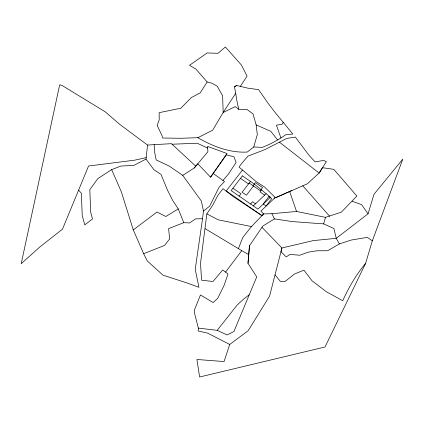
<?xml version="1.0" encoding="UTF-8"?>
<svg xmlns="http://www.w3.org/2000/svg" width="424" height="424" viewBox="0 0 424 424"><rect width="100%" height="100%" fill="white"/><g stroke="black" fill="none" stroke-linecap="round" stroke-linejoin="round"><path stroke-width="0.64" d="M279.421 142.167L319.129 173.045L326.401 161.597L323.602 160.442L315.117 161.888L309.255 155.597L295.348 137.069L286.719 138.425L264.857 149.635L248.003 156.096L241.431 163.733L239.062 167.098L256.165 181.61L264.565 187.016L275.483 197.764L307.347 183.804L319.124 173.045L322.484 167.703L333.81 169.33L356.86 196.031L341.41 212.122L325.537 217.358L296.546 211.459L271.932 213.701L263.649 213.919L261.974 215.646L233.348 196.704L223.003 188.701L218.005 195.141L212.625 205.375L206.848 213.871L200.504 263.415L201.601 280.195L212.991 281.504L222.754 269.956L227.995 273.936L224.132 285.315L217.729 298.305L213.134 302.572L200.472 294.945L194.309 310.352L194.717 313.977L198.358 328.112L198.167 330.959L207.718 333.169L229.713 344.463L248.167 330.709L269.584 296.1L281.923 247.992L261.99 227.317L262.954 225.981L274.455 218.911L292.549 221.609L323.65 223.888L333.932 228.547L336.243 238.325L339.375 243.911L351.374 240.011L367.332 237.387L372.309 240.843L365.573 263.447L325.017 346.991L199.609 377.01L196.916 359.467L224.063 361.566L229.713 344.463M198.358 328.112L217.189 330.338L227.094 334.96L233.91 331.515L256.743 276.888L247.992 263.331L249.492 245.734L261.99 227.317M247.992 263.331L249.492 245.734M182.739 175.366L194.256 167.968L195.787 166.176L171.46 143.667L154.188 144.648L154.527 151.585L156.196 159.917L169.367 166.16L182.739 175.366L201.342 201.024L203.462 211.014L202.534 218.763L195.649 218.842L189.56 222.955L183.767 222.679L178.271 208.921L172.711 200.457L167.544 190.254L160.993 174.375L154.002 169.791L146.004 159.111L147.552 145.056L119.807 124.412L105.12 111.735L62.36 85.653L59.689 84.758L21.2 263.707L39.941 246.874L62.482 229.177L88.552 166.007L134.742 160.161L146.174 157.611M202.534 218.763L195.22 269.346L198.941 287.308L186.385 282.744L162.975 275.155L147.192 260.866L143.646 253.706L133.29 229.898L121.269 191.627L111.645 169.627L120.898 166.049L133.857 165.413L146.004 159.111M253.727 146.974L257.315 134.578L256.144 124.873L253.054 113.934L247.044 109.503L238.723 109.281L235.299 106.594L223.167 112.493L212.673 130.205L197.849 137.694L181.101 138.272L162.62 138.017L161.878 135.32L157.166 125.387L159.228 119.87L159.133 112.662L180.809 108.247L191.404 97.525L200.165 92.909L207.145 81.996L211.963 83.205L217.295 86.263L222.627 95.782L223.167 112.493L235.712 93.328L234.483 86.835L236.619 85.484L247.568 88.118L258.624 89.65L268.101 103.286L274.503 111.713L292.836 134.016L285.702 134.795C278.414 139.841 270.597 144.139 262.334 147.367L253.727 146.974L247.266 152.052C229.792 153.032 212.731 146.37 197.849 137.694M323.65 223.888L325.537 217.358M339.375 243.911L327.678 250.743L316.988 250.775L308.105 252.206L299.667 255.248L289.952 254.384L286.242 256.928L280.98 251.734L281.923 247.992L313.304 240.599L336.243 238.325L368.064 213.781L374.021 194.24L402.8 159.122L372.309 240.843M238.41 248.618L242.804 237.461L251.443 226.575L263.649 213.919L260.834 211.163L275.208 197.489M240.291 86.454L247.065 76.15L241.394 64.994L225.383 46.99L218.01 53.307L207.156 52.947L189.517 65.307L195.909 69.059L207.145 81.996M283.253 122.356L282.018 124.237L276.453 125.202L280.937 138.007M195.787 166.176L197.823 163.812L210.574 177.206L227.084 153.567L207.606 146.407L207.893 151.75L194.256 167.968M210.574 177.206L226.204 154.829L233.587 156.657L234.075 156.901L236.083 162.45L228.351 174.211L222.95 180.449M225.547 272.107L241.76 250.626L248.74 254.623M239.157 196.111L240.959 193.757L232.93 188.208M250.42 181.408L242.12 192.242L246.434 195.22L253.494 186.004M253.043 185.691L255.396 182.617L262.578 187.588L260.225 190.657L249.185 183.025M250.653 204.055L252.455 201.707L255.513 203.822M261.476 189.926L259.986 191.876L264.666 195.109M242.502 170.013L226.236 190.933L261.974 215.646M217.189 330.338L237.175 305.02L243.795 298.931L249.142 294.823M365.573 263.447C356.149 274.625 348.772 287.446 342.709 300.722L326.427 291.781L312.027 280.773L303.918 270.141L294.505 274.031L285.092 281.451L280.328 281.356L275.123 275.001M253.324 205.905L266.139 193.71M203.462 211.014L209.631 206.17L219.16 187.132L224.503 181.567L213.187 173.458M133.29 229.898L157.007 212.032L165.848 216.5L178.271 208.921M111.645 169.627L97.827 178.61L89.819 189.618L90.694 212.233L92.501 218.97L84.763 224.9L82.214 215.413L81.355 193.185L78.588 190.153M234.483 86.835L236.624 85.489M274.445 198.215L291.924 190.424M143.646 253.706L164.586 245.406L169.685 238.845L168.567 228.631L183.767 222.679M147.552 145.056L154.188 144.648M172.059 144.224L197.229 143.227L207.696 148.098M251.443 226.575L218.058 219.78L206.848 213.871M352.169 201.257L361.598 204.633L368.064 213.781M256.144 124.873L270.857 131.371L277.561 139.915M205.168 228.706L241.76 250.626M240.461 178.377L248.491 183.926M302.757 185.77L329.655 216.267M271.932 213.701L274.455 218.911M289.64 191.452L296.546 211.459M238.723 109.281L236.656 99.831L235.718 93.328M242.39 175.854L231.128 190.556L257.972 209.117L270.475 197.224L254.172 184L242.39 175.854M268.843 196.619L263.198 203.992L266.071 205.979L271.715 198.607L268.843 196.619"/></g></svg>
